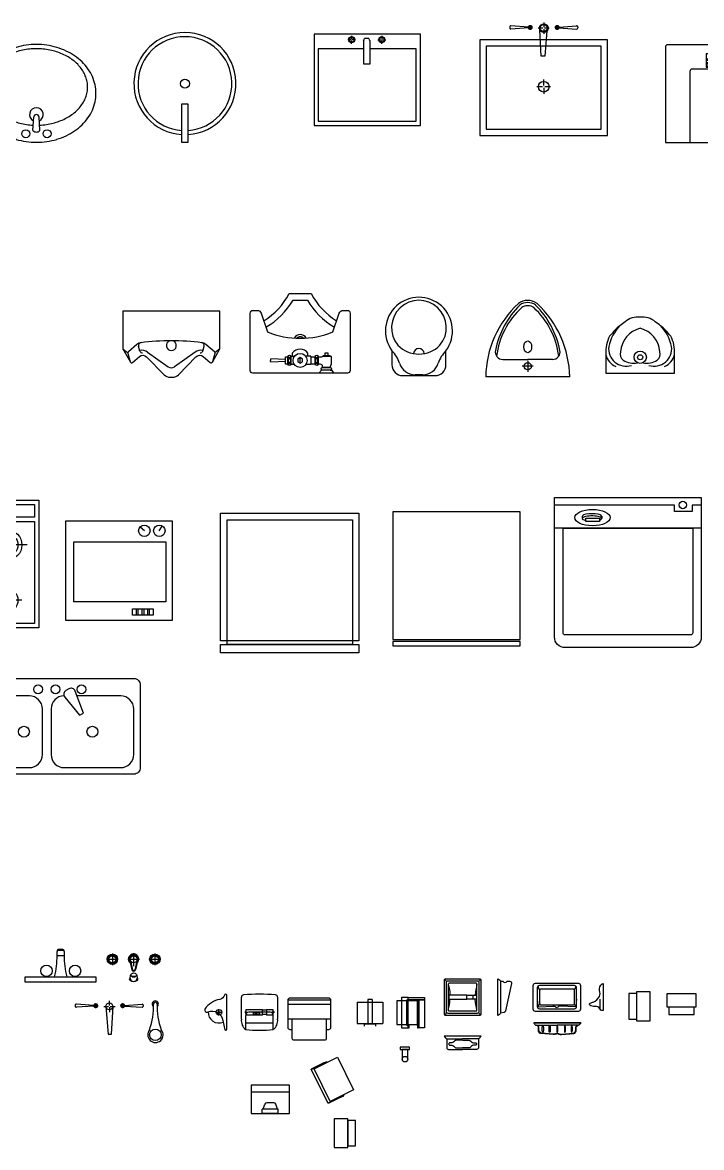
# Model space of a CAD drawing. Header units: millimetres. Extents: x 14385 to 129787, y 107826 to 186798.
# Drawn here: x 49735 to 52928, y 140278 to 145570 of the extents above; entities that cross this region are included whole.
import ezdxf

# ---------------------------------------------------------------- set-up
doc = ezdxf.new("R2010")
doc.units = ezdxf.units.MM
doc.header["$LTSCALE"] = 1000
doc.linetypes.add('HIDDEN', pattern=[1.875, 1.25, -0.625])
doc.linetypes.add('HIDDENX2', pattern=[0.75, 0.5, -0.25])
doc.layers.add('FF-FIXT', color=31, linetype='Continuous')

# ---------------------------------------------------------------- blocks, each defined once
blk = doc.blocks.new('A$C13CC2258')
at = {"color": 0, "linetype": 'Continuous'}
blk.add_lwpolyline([(322, 0), (322, 0), (322, 91, 0.144198), (305, 174, -0.036835), (280, 203, 0.061142), (232, 241, 0.219994), (161, 263, 0.219994), (90, 241, 0.061142), (42, 203, -0.036835), (17, 174, 0.144198), (0, 91), (0, 0), (322, 0), (322, 0)], format="xyb", close=True, dxfattribs=at)
at = {"color": 39}
for radius in [29, 11.9]:
    blk.add_circle((161, 75), radius, dxfattribs=at)
for centre, radius, start, end in [((212.2, 82.6), 203.7, 135.9577, 167.9975), ((109.8, 82.6), 203.7, 12.0025, 44.0423), ((192, 90.5), 124.5, 104.431, 175.143), ((130, 90.5), 124.5, 4.857, 75.569), ((95.2, 115.6), 82.8, 173.4638, 287.0882), ((226.8, 115.6), 82.8, 252.9118, 6.5362), ((72.8, 101.5), 74.4, 192.0563, 248.8988), ((108.4, 92), 41.4, 167.4379, 228.5704), ((128.7, 136.6), 89.4, 237.7833, 282.2463), ((193.3, 136.6), 89.4, 257.7537, 302.2167), ((213.6, 92), 41.4, 311.4296, 12.5621), ((249.2, 101.5), 74.4, 291.1012, 347.9437)]:
    blk.add_arc(centre, radius, start, end, dxfattribs=at)
blk = doc.blocks.new('A$C3413695D')
at = {"color": 0, "linetype": 'Continuous'}
for p, q in [((-10.7, 159.6), (-15.6, 159.6)), ((-14.7, 72.1), (-20.6, 154.4)), ((-11.7, 72.1), (-5.7, 154.4)), ((-16.6, 16), (-147.7, 4.6)), ((-147.7, 4.6), (-147.7, -11.4)), ((-16.6, 24.6), (-16.6, 2.8)), ((-147.7, -11.4), (-16.6, -18.3)), ((-20.6, -1.2), (-43.6, -1.2)), ((-16.6, -5.3), (-16.6, -27.4)), ((-12.6, -1.2), (10.4, -1.2)), ((-14.7, -72.6), (-20.6, -154.9)), ((-11.7, -72.6), (-5.7, -154.9)), ((-10.7, -160.1), (-15.6, -160.1)), ((-13.1, -225.5), (-11.6, -224.9))]:
    blk.add_line(p, q, dxfattribs=at)
at = {"color": 0, "linetype": 'Continuous', "const_width": 12}
for points in [[(-7.2, 63.1, -1), (-19.2, 63.1, -1)], [(-7.2, -63.6, 1), (-19.2, -63.6, 1)]]:
    blk.add_lwpolyline(points, format="xyb", close=True, dxfattribs=at)
at = {"color": 0, "linetype": 'Continuous', "ltscale": 1000, "const_width": 0.448}
blk.add_lwpolyline([(-16.4, -1.2, 1), (-16.8, -1.2, 1)], format="xyb", close=True, dxfattribs=at)
at = {"color": 0, "linetype": 'Continuous'}
for centre, radius in [((-16.4, -1), 16.3), ((-150.1, -217.4), 27.1)]:
    blk.add_circle(centre, radius, dxfattribs=at)
for centre, radius, start, end in [((-15.6, 154.6), 5, 90, 181.7111), ((-10.7, 154.6), 5, 358.2889, 90), ((-15.6, -155.1), 5, 178.2889, 270), ((-10.7, -155.1), 5, 270, 1.7111), ((-150.1, -217.4), 36.3, 49.0848, 310.3771), ((-14.6, 128.8), 337.7, 250.6761, 271.5128), ((-5.7, -216.8), 14.8, 213.8223, 147.7621), ((-5.1, -216.9), 8.07, 266.551, 94.1936), ((-12, -561.1), 336.2, 88.803, 109.9184)]:
    blk.add_arc(centre, radius, start, end, dxfattribs=at)
blk = doc.blocks.new('A$C17825FF6')
at = {"color": 0, "linetype": 'Continuous'}
for p, q in [((80, 82.4), (197.5, 82.4)), ((315, 82.4), (197.5, 82.4)), ((395, 0), (0, 0))]:
    blk.add_line(p, q, dxfattribs=at)
at = {"color": 39}
for p, q in [((197.5, 75.5), (197.5, 24.5)), ((223, 50), (172, 50))]:
    blk.add_line(p, q, dxfattribs=at)
blk.add_circle((197.5, 50), 17, dxfattribs=at)
at = {"color": 0, "linetype": 'Continuous'}
for centre, radius, start, end in [((479, -6.2), 479, 132.7837, 179.262), ((461.3, 38.9), 424.4, 135.1639, 168.3672), ((194.4, 294), 65.6, 87.3143, 128.4639), ((194.4, 294), 55.6, 87.3143, 128.4639), ((200.6, 294), 65.6, 51.5361, 92.6857), ((200.6, 294), 55.6, 51.5361, 92.6857), ((-66.3, 38.9), 424.4, 11.6328, 44.8361), ((-84, -6.2), 479, 0.738, 47.2163), ((80, 117.4), 35, 168.3672, 270), ((315, 117.4), 35, 270, 11.6328)]:
    blk.add_arc(centre, radius, start, end, dxfattribs=at)
at = {"color": 39}
for centre, radius, start, end in [((418.9, 52.1), 370.5, 132.3707, 172.9587), ((194.4, 294), 40.6, 87.3143, 128.4639), ((200.6, 294), 40.6, 51.5361, 92.6857), ((-23.9, 52.1), 370.5, 7.0413, 47.6293)]:
    blk.add_arc(centre, radius, start, end, dxfattribs=at)
blk.add_ellipse((197.5, 141.5), major_axis=(0, -28), ratio=0.66455, dxfattribs=at)
blk = doc.blocks.new('A$C445765A8')
at = {"color": 0, "linetype": 'Continuous'}
blk.add_line((175.7, 4.1), (139.4, 4.1), dxfattribs=at)
blk.add_lwpolyline([(233.7, 0, 0.414214), (284.5, 50.8), (284.5, 117.3, 1.976472), (30.5, 117.3), (30.5, 50.8, 0.414213), (81.3, 0), (233.7, 0)], format="xyb", dxfattribs=at)
for centre, radius, start, end in [((157.5, 225.4), 128.9, 320.0084, 219.9916), ((-67, 16.8), 139.7, 17.1046, 45.7356), ((157.5, 241.3), 139.7, 225, 315), ((157.5, 101.6), 25.4, 5.2159, 174.7841), ((382, 16.8), 139.7, 134.2644, 162.8954), ((139.4, 80.3), 76.2, 197.1046, 270), ((175.7, 80.3), 76.2, 270, 342.8954)]:
    blk.add_arc(centre, radius, start, end, dxfattribs=at)
blk = doc.blocks.new('A$C1BB74E00')
at = {"color": 0, "linetype": 'Continuous'}
for p, q in [((0, 448.5), (0, 0)), ((678.5, 460), (11.5, 460)), ((690, 0), (690, 448.5)), ((253.5, 416.6), (191.4, 416.6)), ((191.4, 416.6), (191.4, 353.8)), ((253.5, 353.8), (253.5, 416.6)), ((376, 416.6), (314, 416.6)), ((314, 416.6), (314, 322.3)), ((320.4, 374.6), (320.4, 332.2)), ((325, 379.2), (365, 379.2)), ((369.6, 374.6), (369.6, 331.4)), ((376, 322.3), (376, 416.6)), ((436.5, 416.6), (498.6, 416.6)), ((436.5, 353.8), (436.5, 416.6)), ((498.6, 416.6), (498.6, 353.8)), ((115, 333.5), (115, 0)), ((314, 345), (126.5, 345)), ((191.4, 353.8), (253.5, 353.8)), ((314, 322.3), (376, 322.3)), ((563.5, 345), (376, 345)), ((498.6, 353.8), (436.5, 353.8)), ((575, 0), (575, 333.5)), ((0, 0), (690, 0))]:
    blk.add_line(p, q, dxfattribs=at)
at = {"color": 8}
for p, q in [((191.4, 393.5), (253.5, 393.5)), ((191.4, 389.9), (253.5, 389.9)), ((191.4, 387.3), (253.5, 387.3)), ((191.4, 376.8), (253.5, 376.8)), ((191.4, 373.2), (253.5, 373.2)), ((191.4, 371.4), (253.5, 371.4)), ((191.4, 370.6), (253.5, 370.6)), ((314, 393.5), (376, 393.5)), ((314, 389.9), (376, 389.9)), ((314, 387.3), (376, 387.3)), ((498.6, 393.5), (436.5, 393.5)), ((498.6, 389.9), (436.5, 389.9)), ((498.6, 387.3), (436.5, 387.3)), ((498.6, 376.8), (436.5, 376.8)), ((498.6, 373.2), (436.5, 373.2)), ((498.6, 371.4), (436.5, 371.4)), ((498.6, 370.6), (436.5, 370.6)), ((191.4, 360), (253.5, 360)), ((191.4, 356.4), (253.5, 356.4)), ((498.6, 360), (436.5, 360)), ((498.6, 356.4), (436.5, 356.4))]:
    blk.add_line(p, q, dxfattribs=at)
at = {"color": 0, "linetype": 'Continuous'}
for points in [[(320.4, 332.2, -0.334248), (317.7, 327.8), (317.7, 322.3)], [(369.6, 332.2, 0.334248), (372.3, 327.8), (372.3, 322.3)]]:
    blk.add_lwpolyline(points, format="xyb", dxfattribs=at)
blk.add_circle((345, 292.5), 16.9, dxfattribs=at)
at = {"color": 8}
blk.add_circle((345, 292.5), 13.9, dxfattribs=at)
at = {"color": 0, "linetype": 'Continuous'}
for centre, radius, start, end in [((11.5, 448.5), 11.5, 90, 180), ((678.5, 448.5), 11.5, 0, 90), ((325, 374.6), 4.6, 90, 180), ((365, 374.6), 4.6, 0, 90), ((126.5, 333.5), 11.5, 90, 180), ((563.5, 333.5), 11.5, 0, 90)]:
    blk.add_arc(centre, radius, start, end, dxfattribs=at)
blk = doc.blocks.new('A$C2F164602')
at = {"color": 8}
for p, q in [((-76.1, 403.2), (-91.7, 403.2)), ((-73.3, 421.8), (-73.3, 406)), ((-73.3, 384.6), (-73.3, 400.4)), ((-55.3, 403.2), (-70.5, 403.2)), ((50.7, 403.2), (66, 403.2)), ((68.8, 421.8), (68.8, 406)), ((68.8, 384.6), (68.8, 400.4)), ((71.6, 403.2), (87.1, 403.2))]:
    blk.add_line(p, q, dxfattribs=at)
at = {"color": 0, "linetype": 'Continuous'}
blk.add_lwpolyline([(-250, 430), (-250, 0), (250, 0), (250, 430)], close=True, dxfattribs=at)
at = {"color": 8, "ltscale": 1000, "const_width": 0.314}
blk.add_lwpolyline([(-73.3, 403.3, -1), (-73.3, 403, -1)], format="xyb", close=True, dxfattribs=at)
at = {"color": 0, "linetype": 'Continuous'}
for points in [[(-17.8, 397.6), (-17.8, 289.3), (13.3, 289.3), (13.3, 397.6)], [(8.3, 409.3), (-12.8, 409.3)], [(-17.8, 360), (-230, 360), (-230, 20), (230, 20), (230, 360), (13.3, 360)]]:
    blk.add_lwpolyline(points, dxfattribs=at)
at = {"color": 8, "const_width": 0.314}
blk.add_lwpolyline([(68.8, 403.3, 1), (68.8, 403, 1)], format="xyb", close=True, dxfattribs=at)
at = {"color": 0, "linetype": 'Continuous'}
for centre in [(-73.3, 403.2), (68.8, 403.2)]:
    blk.add_circle(centre, 14.1, dxfattribs=at)
at = {"color": 8}
for centre in [(-73.1, 403.3), (68.6, 403.3)]:
    blk.add_circle(centre, 11.4, dxfattribs=at)
at = {"color": 0, "linetype": 'Continuous'}
for centre, start, end in [((-33.8, 411.4), 319.218, 354.3271), ((29.3, 411.4), 185.6729, 220.782)]:
    blk.add_arc(centre, 21.1, start, end, dxfattribs=at)
blk = doc.blocks.new('A$C5D954283')
at = {"color": 8}
for p, q in [((0, 532.1), (0, 509.5)), ((-4, 505.5), (-26.2, 505.5)), ((0, 501.5), (0, 478.5)), ((25.8, 505.5), (4, 505.5)), ((-5, 230), (-32.8, 230)), ((0, 235.1), (0, 263.8)), ((0, 225), (0, 196.3)), ((32.3, 230), (5, 230))]:
    blk.add_line(p, q, dxfattribs=at)
at = {"color": 0, "linetype": 'Continuous'}
for p, q in [((-159.8, 511.3), (-159.8, 506.3)), ((-72.3, 510.3), (-154.7, 516.3)), ((-72.3, 507.3), (-154.7, 501.3)), ((-11.2, 374.3), (-17.5, 495.5)), ((15.1, 492.2), (4.8, 374.3)), ((72.3, 510.3), (154.7, 516.3)), ((72.3, 507.3), (154.7, 501.3)), ((159.8, 511.3), (159.8, 506.3)), ((4.8, 374.3), (-11.2, 374.3))]:
    blk.add_line(p, q, dxfattribs=at)
at = {"color": 0, "linetype": 'Continuous', "const_width": 12}
for points in [[(-63.3, 514.8, -1), (-63.3, 502.8, -1)], [(63.3, 514.8, 1), (63.3, 502.8, 1)]]:
    blk.add_lwpolyline(points, format="xyb", close=True, dxfattribs=at)
at = {"color": 8, "ltscale": 1000, "const_width": 0.448}
blk.add_lwpolyline([(0, 505.7, -1), (0, 505.3, -1)], format="xyb", close=True, dxfattribs=at)
at = {"color": 0, "linetype": 'Continuous'}
blk.add_lwpolyline([(300, 0), (300, 450), (-300, 450), (-300, 0)], close=True, dxfattribs=at)
at = {"color": 8}
blk.add_lwpolyline([(270, 30), (270, 420), (-270, 420), (-270, 30)], close=True, dxfattribs=at)
at = {"color": 8, "const_width": 0.84}
blk.add_lwpolyline([(0.1, 230.5, -1), (0.1, 229.6, -1)], format="xyb", close=True, dxfattribs=at)
at = {"color": 0, "linetype": 'Continuous'}
blk.add_circle((0, 505.5), 20.2, dxfattribs=at)
at = {"color": 8}
for centre, radius in [((0.3, 505.7), 16.3), ((0, 230), 25.2)]:
    blk.add_circle(centre, radius, dxfattribs=at)
at = {"color": 0, "linetype": 'Continuous'}
for centre, start, end in [((-154.8, 511.3), 88.2889, 180), ((-154.8, 506.3), 180, 271.7111), ((154.8, 511.3), 0, 91.7111), ((154.8, 506.3), 268.2889, 0)]:
    blk.add_arc(centre, 5, start, end, dxfattribs=at)
blk = doc.blocks.new('XP-4')
at = {"color": 0, "linetype": 'Continuous'}
blk.add_lwpolyline([(0, -15.6), (0, 15.6), (-178.9, 15.6), (-178.9, -15.6)], close=True, dxfattribs=at)
blk.add_circle((-276, 0), 20.9, dxfattribs=at)
blk.add_arc((-276, 0), 240, 3.7177, 356.2823, dxfattribs=at)
at = {"color": 8}
blk.add_arc((-276, 0), 220.8, 3.8796, 356.1204, dxfattribs=at)
blk = doc.blocks.new('XP-1')
at = {"color": 0, "linetype": 'Continuous'}
for p, q in [((-49.8, 139.4), (-45.8, 75.3)), ((-16.8, 139.4), (-20.8, 75.3)), ((-313.3, -35.8), (-313.3, -35.8))]:
    blk.add_line(p, q, dxfattribs=at)
for centre in [(-83.3, 154.2), (16.7, 154.2)]:
    blk.add_circle(centre, 18.8, dxfattribs=at)
for centre, radius, start, end in [((-50, -97), 288.2, 115.3384, 124.376), ((-40.1, -118.4), 311.7, 106.5075, 115.3031), ((-34.7, -135.8), 330, 98.2312, 106.5433), ((-33.4, -145.4), 339.6, 89.9841, 98.2149), ((-33.2, -145.4), 339.6, 81.7851, 90.0159), ((-31.9, -135.8), 330, 73.4567, 81.7688), ((-26.5, -118.4), 311.7, 64.6969, 73.4925), ((-16.6, -97), 288.2, 55.624, 64.6616), ((-82.5, -56.9), 236.4, 134.3654, 144.6778), ((-65.1, -75.3), 261.7, 124.327, 134.2747), ((-35.1, -193.4), 307.5, 98.3853, 104.3324), ((-33.5, -204), 318.2, 92.6501, 98.3966), ((-33.3, 123.3), 23.1, 90, 135.703), ((-33.3, 123.3), 23.1, 44.297, 90), ((-33.1, -204), 318.2, 81.6034, 87.3499), ((-31.5, -193.4), 307.5, 75.6676, 81.6147), ((-1.5, -75.3), 261.7, 45.7253, 55.673), ((15.9, -56.9), 236.4, 35.3222, 45.6346), ((-100.5, -44.5), 214.6, 144.6051, 155.9564), ((-72, -114.1), 219.4, 123.6686, 131.2078), ((-57.9, -135.2), 244.7, 116.9288, 123.6895), ((-46.9, -156.8), 269, 110.3755, 116.9236), ((-39.3, -177.1), 290.7, 104.3299, 110.3899), ((-33.3, 64.2), 32.3, 114.9591, 65.0409), ((-33.4, 76.7), 12.5, 186.492, 270.2878), ((-33.2, 76.7), 12.5, 269.7122, 353.508), ((-27.3, -177.1), 290.7, 69.6101, 75.6702), ((-19.7, -156.8), 269, 63.0764, 69.6245), ((-8.7, -135.2), 244.7, 56.3105, 63.0712), ((5.4, -114.1), 219.4, 48.7922, 56.3314), ((33.9, -44.5), 214.6, 24.0436, 35.3949), ((-122.5, -36.2), 190.8, 167.7145, 179.8791), ((-114.4, -37.6), 199, 156.142, 167.8108), ((-118.6, -72.6), 156.5, 147.9445, 157.0893), ((-104, -82), 173.9, 139.0506, 147.8616), ((-87.7, -96), 195.4, 131.2374, 139.0836), ((21.1, -96), 195.4, 40.9164, 48.7626), ((37.4, -82), 173.9, 32.1384, 40.9494), ((52, -72.6), 156.5, 22.9107, 32.0555), ((47.8, -37.6), 199, 12.1892, 23.858), ((55.9, -36.2), 190.8, 0.1209, 12.2855), ((-122.5, -35.4), 190.8, 180.1209, 192.2855), ((-137.2, -65.8), 136.8, 167.1249, 177.2477), ((-130.3, -67.8), 144, 157.0399, 166.9777), ((63.7, -67.8), 144, 13.0223, 22.9601), ((70.6, -65.8), 136.8, 2.7523, 12.8752), ((55.9, -35.4), 190.8, 347.7145, 359.8791), ((-114.4, -33.9), 199, 192.1892, 203.858), ((-138.7, -65.9), 135.3, 177.188, 187.4246), ((-134.6, -65), 139.4, 187.5826, 197.7073), ((68, -65), 139.4, 342.2928, 352.4174), ((72.1, -65.9), 135.3, 352.5754, 2.812), ((47.8, -33.9), 199, 336.142, 347.8108), ((-100.5, -27), 214.6, 204.0436, 215.3949), ((-82.5, -14.6), 236.4, 215.3222, 225.6346), ((-125.3, -62.1), 149.1, 197.6536, 207.1233), ((-112.2, -55.1), 164, 207.225, 216.3801), ((-96.5, -43.7), 183.4, 216.3425, 224.5314), ((29.9, -43.7), 183.4, 315.4686, 323.6575), ((45.6, -55.1), 164, 323.6197, 332.7749), ((15.9, -14.6), 236.4, 314.3654, 324.6778), ((58.7, -62.1), 149.1, 332.8768, 342.3467), ((33.9, -27), 214.6, 324.6051, 335.9564), ((-65.1, 3.7), 261.7, 225.7253, 235.673), ((-80.4, -27.6), 206.2, 224.5723, 232.4359), ((-65.1, -7.9), 231.2, 232.4124, 239.4291), ((-52.4, 13.6), 256.1, 239.4387, 246.2155), ((-14.2, 13.6), 256.1, 293.7845, 300.5613), ((-1.5, -7.9), 231.2, 300.5709, 307.5876), ((13.8, -27.6), 206.2, 307.5641, 315.4277), ((-1.5, 3.7), 261.7, 304.327, 314.2747), ((-50, 25.5), 288.2, 235.624, 244.6616), ((-40.1, 46.9), 311.7, 244.6969, 253.4925), ((-42.9, 35.1), 279.6, 246.1999, 252.409), ((-34.7, 64.3), 330, 253.4567, 261.7688), ((-37, 53.6), 299.1, 252.4077, 258.4778), ((-34.1, 67.6), 313.3, 258.466, 264.2601), ((-33.4, 73.9), 339.6, 261.7851, 270.0159), ((-33.3, 75), 320.7, 264.2561, 270.0053), ((-33.3, 75), 320.7, 269.9947, 275.7439), ((-33.2, 73.9), 339.6, 269.9841, 278.2149), ((-32.5, 67.6), 313.3, 275.7399, 281.534), ((-31.9, 64.3), 330, 278.2312, 286.5433), ((-29.6, 53.6), 299.1, 281.5222, 287.5923), ((-23.7, 35.1), 279.6, 287.5911, 293.8002), ((-26.5, 46.9), 311.7, 286.5075, 295.3031), ((-16.6, 25.5), 288.2, 295.3384, 304.376)]:
    blk.add_arc(centre, radius, start, end, dxfattribs=at)
blk = doc.blocks.new('URN--02')
at = {"color": 0, "linetype": 'Continuous'}
blk.add_lwpolyline([(-222.2, -311.2, 0.202919), (-194.9, -299.6), (-113.5, -215.6, -0.389432), (-79.2, -213.7), (-45.3, -241.4, 0.462615), (-35.8, -239.7), (0, -177.8), (0, 0), (-457.2, 0), (-457.2, -177.8), (-421.4, -239.7, 0.462594), (-411.9, -241.4), (-378, -213.7, -0.372868), (-344.8, -214.6), (-262.3, -299.6, 0.202811), (-235, -311.1)], format="xyb", close=True, dxfattribs=at)
at = {"color": 35}
blk.add_lwpolyline([(-390.3, -157.4), (-430.8, -192.1)], dxfattribs=at)
at = {"color": 39}
for points in [[(-370.2, -148.5, 0.147155), (-390.3, -157.4)], [(-372.2, -148.8, 0.460813), (-382.8, -164.9)], [(-74.4, -164.9, 0.460816), (-85, -148.8)], [(-340.7, -192.7, 0.216515), (-376.8, -185.6)], [(-376.1, -188, 0.333711), (-363.9, -197.1)], [(-80.4, -185.6, 0.216515), (-116.5, -192.7)], [(-93.3, -197.1, 0.33371), (-81.1, -188)], [(-243.3, -262, 0.319648), (-213.9, -262)]]:
    blk.add_lwpolyline(points, format="xyb", dxfattribs=at)
at = {"color": 35}
for points in [[(-85, -148.8, 0.063072), (-372.2, -148.8)], [(-237.2, -139.7, 5.328794), (-220, -139.7)], [(-66.9, -157.4, 0.147155), (-87, -148.5)], [(0, -177.8), (-18.3, -192.3, -0.359152), (-26.4, -192.1), (-66.9, -157.4)], [(-457.2, -177.8), (-438.9, -192.3, 0.359145), (-430.8, -192.1)]]:
    blk.add_lwpolyline(points, format="xyb", dxfattribs=at)
at = {"color": 39}
for points in [[(-435, -193.7), (-422, -238.3)], [(-376.1, -188), (-382.8, -164.9)], [(-340.7, -192.7), (-243.3, -262)], [(-116.5, -192.7), (-213.9, -262)], [(-81.1, -188), (-74.4, -164.9)], [(-22.2, -193.7), (-35.2, -238.3)]]:
    blk.add_lwpolyline(points, dxfattribs=at)
blk = doc.blocks.new('做成ACAD TuKuai0349')
at = {"linetype": 'Continuous'}
for points in [[(-306.8, 450), (306.8, 450, -0.414214), (337.5, 419.3), (337.5, 30.7, -0.414214), (306.8, 0), (-306.8, 0, -0.414214), (-337.5, 30.7), (-337.5, 419.3, -0.414214), (-306.8, 450, -1)], [(-17.8, 362.7), (52.5, 277.2), (70.2, 287.5), (31.4, 391.1, 0.463455), (2, 401.6), (-12.3, 393.4, 0.463454), (-17.8, 362.7, 0.472033)], [(-306.8, 306.8), (-306.8, 92, 0.414214), (-245.5, 30.7), (-184.1, 30.7, 0.414214), (-122.7, 92), (-122.7, 306.8, 0.414214), (-184.1, 368.2), (-245.5, 368.2, 0.414214), (-306.8, 306.8, 1)], [(-21.1, 368.2, 0.411323), (-81.8, 306.8), (-81.8, 92, 0.414214), (-20.5, 30.7), (245.5, 30.7, 0.414214), (306.8, 92), (306.8, 306.8, 0.414214), (245.5, 368.2), (40, 368.2)]]:
    blk.add_lwpolyline(points, format="xyb", dxfattribs=at)
for centre in [(-143.2, 398.9), (-61.4, 398.9), (61.4, 398.9)]:
    blk.add_circle(centre, 20.5, dxfattribs=at)
at = {"color": 39}
for centre in [(-209.7, 199.4), (112.5, 199.4)]:
    blk.add_circle(centre, 25.6, dxfattribs=at)
blk = doc.blocks.new('做成ACAD TuKuai0214')
at = {"color": 9, "linetype": 'Continuous'}
for p, q in [((-127.7, 106), (-72.3, 106)), ((-100, 133.8), (-100, 78.3)), ((-27.7, 106), (27.7, 106)), ((0, 134.9), (0, 73.3)), ((72.3, 106), (127.7, 106)), ((100, 133.8), (100, 78.3)), ((-14.6, 99.1), (-5.1, 56.7)), ((14.6, 99.1), (5.1, 56.7))]:
    blk.add_line(p, q, dxfattribs=at)
at = {"linetype": 'Continuous'}
for p, q in [((-16.3, 106.7), (-16.1, 106)), ((16.3, 106.7), (16.1, 106)), ((-17.4, 97.8), (-8, 56)), ((17.4, 97.8), (8, 56))]:
    blk.add_line(p, q, dxfattribs=at)
for points in [[(-15.9, 17.8), (-14.9, 30, -0.750764), (14.9, 30.5), (15.9, 17.8, -0.480115), (15.1, 4.9, -0.328248), (-15.9, 5.7, -0.48714), (-15.9, 17.8, -12.45802)], [(-15.9, 17.8), (-16.6, 11.8, 0.587863), (16.6, 11.8), (15.9, 17.8)], [(-14.9, 30, 0.267193), (-11.6, 27.6, -0.015346), (-8.1, 27.1), (8.1, 27.1, 0.316985), (14.9, 30.5, -133.708915)]]:
    blk.add_lwpolyline(points, format="xyb", dxfattribs=at)
at = {"color": 9, "linetype": 'Continuous'}
blk.add_lwpolyline([(-8.2, 27.1), (-8.2, 24.6), (-6.7, 23.1), (6.7, 23.1), (8.2, 24.6), (8.2, 27.1)], dxfattribs=at)
at = {"linetype": 'Continuous'}
for centre, radius in [((-100, 106), 24.7), ((-100, 106), 19.2), ((100, 106), 24.7), ((100, 106), 19.2)]:
    blk.add_circle(centre, radius, dxfattribs=at)
at = {"color": 9, "linetype": 'Continuous'}
for centre in [(-100, 106), (0, 106), (100, 106)]:
    blk.add_circle(centre, 16.1, dxfattribs=at)
at = {"linetype": 'Continuous'}
for centre, radius, start, end in [((0, 106), 24.7, 306.6192, 233.3808), ((0, 106), 19.2, 334.7578, 205.2422), ((0, 58.6), 8.4, 197.757, 342.243)]:
    blk.add_arc(centre, radius, start, end, dxfattribs=at)
at = {"color": 9, "linetype": 'Continuous'}
blk.add_arc((0, 57.5), 5.13, 188.9147, 351.0853, dxfattribs=at)
blk = doc.blocks.new('做成ACAD TuKuai0213')
at = {"linetype": 'Continuous'}
for p, q in [((-17, 126.1), (-17, 145.3)), ((-17, 126.1), (17, 126.1)), ((-15.5, 150.6), (15.5, 150.6)), ((-7, 155.3), (7, 155.3)), ((17, 145.3), (17, 126.1))]:
    blk.add_line(p, q, dxfattribs=at)
blk.add_lwpolyline([(-166.2, 26.5), (166.2, 26.5), (166.2, 0), (-166.2, 0)], close=True, dxfattribs=at)
for centre in [(-66.5, 54), (67.7, 54)]:
    blk.add_circle(centre, 26.6, dxfattribs=at)
for centre, radius, start, end in [((-341.9, 115.9), 325.1, 344.029, 1.7896), ((-7, 145.3), 10, 90, 180), ((7, 145.3), 10, 0, 90), ((341.9, 115.9), 325.1, 178.2104, 195.971)]:
    blk.add_arc(centre, radius, start, end, dxfattribs=at)
blk = doc.blocks.new('做成ACAD TuKuai0078')
at = {"linetype": 'Continuous'}
blk.add_lwpolyline([(-345, 705.8), (345, 705.8), (345, 50, -0.414214), (295, 0), (-295, 0, -0.414214), (-345, 50), (-345, 705.8)], format="xyb", dxfattribs=at)
for points in [[(345, 670), (302.4, 670), (302.4, 640.2), (219.3, 640.2), (219.3, 670), (-345, 670)], [(345, 561.2), (-345, 561.2)]]:
    blk.add_lwpolyline(points, dxfattribs=at)
at = {"color": 8, "linetype": 'Continuous'}
for points in [[(-214.8, 617.8), (-214.8, 607.3)], [(-123.1, 617.8), (-123.1, 607.3)]]:
    blk.add_lwpolyline(points, dxfattribs=at)
blk.add_lwpolyline([(-198.1, 609.5), (-133.5, 609.5), (-133.5, 592.9), (-198.1, 592.9)], close=True, dxfattribs=at)
at = {"linetype": 'Continuous'}
blk.add_lwpolyline([(-305, 561.2), (305, 561.2), (305, 70, -0.414214), (295, 60), (-295, 60, -0.414214), (-305, 70)], format="xyb", close=True, dxfattribs=at)
at = {"color": 8, "linetype": 'Continuous'}
blk.add_circle((258.7, 670.8), 17.5, dxfattribs=at)
at = {"linetype": 'Continuous'}
blk.add_ellipse((-166.5, 611.4), major_axis=(-83.2, 0), ratio=0.460679, dxfattribs=at)
at = {"color": 8, "linetype": 'Continuous'}
for centre, start_param, end_param in [((-169, 607.3), 2.456252, 7.163249), ((-169, 617.8), 2.680557, 6.744221)]:
    blk.add_ellipse(centre, major_axis=(-45.8, 0), ratio=0.257931, start_param=start_param, end_param=end_param, dxfattribs=at)
blk = doc.blocks.new('做成ACAD TuKuai0241')
at = {"color": 39}
for p, q in [((-187.4, 440), (-209.2, 452.9)), ((-187.4, 369.7), (-203.6, 349.6))]:
    blk.add_line(p, q, dxfattribs=at)
at = {"linetype": 'Continuous'}
for points in [[(-234.7, 500), (234.7, 500), (234.7, 0), (-234.7, 0)], [(-135.9, 470.9), (147.6, 470.9), (147.6, 37.8), (-135.9, 37.8)]]:
    blk.add_lwpolyline(points, close=True, dxfattribs=at)
at = {"color": 39}
for points in [[(180.6, 410.6), (210.3, 410.6), (210.3, 314.3), (180.6, 314.3)], [(180.6, 410.6), (210.3, 410.6), (210.3, 393.7), (180.6, 393.7)], [(180.6, 385.2), (210.3, 385.2), (210.3, 368.2), (180.6, 368.2)], [(180.6, 358.2), (210.3, 358.2), (210.3, 341.3), (180.6, 341.3)], [(180.6, 331.3), (210.3, 331.3), (210.3, 314.3), (180.6, 314.3)]]:
    blk.add_lwpolyline(points, close=True, dxfattribs=at)
for centre in [(-187.4, 440), (-187.4, 369.7)]:
    blk.add_circle(centre, 27, dxfattribs=at)
blk = doc.blocks.new('做成ACAD TuKuai0242')
at = {"linetype": 'Continuous'}
for points in [[(300, 0), (-300, 0), (-300, 650), (300, 650)], [(317, 650), (357, 650), (357, 0), (317, 0)]]:
    blk.add_lwpolyline(points, close=True, dxfattribs=at)
at = {"color": 39}
blk.add_lwpolyline([(317, 30), (-270, 30), (-270, 620), (317, 620)], close=True, dxfattribs=at)
blk = doc.blocks.new('做成ACAD TuKuai0363')
at = {"color": 39}
for p, q in [((150, 170), (150, 10)), ((400, 185), (400, -5)), ((230, 90), (70, 90)), ((495, 90), (305, 90)), ((150, -60), (150, -280)), ((400, -100), (400, -240)), ((260, -170), (40, -170)), ((470, -170), (330, -170))]:
    blk.add_line(p, q, dxfattribs=at)
at = {"linetype": 'Continuous', "ltscale": 0.05}
for points in [[(550, 300), (550, -300), (0, -300), (0, 300), (550, 300)], [(20, 220), (20, 280), (530, 280), (530, 220), (20, 220)]]:
    blk.add_lwpolyline(points, dxfattribs=at)
blk.add_lwpolyline([(530, 200), (530, -280), (20, -280), (20, 200)], close=True, dxfattribs=at)
at = {"color": 39}
for centre, radius in [((400, 90), 71.2), ((150, 90), 60), ((150, 90), 44), ((400, 90), 52.2), ((150, -170), 82.5), ((150, -170), 60.5), ((400, -170), 52.5), ((400, -170), 38.5)]:
    blk.add_circle(centre, radius, dxfattribs=at)
blk = doc.blocks.new('做成ACAD TuKuai0354')
at = {"color": 39}
for p, q in [((382, 107.8), (381.7, 133)), ((431.7, 137.4), (431.7, 102.4))]:
    blk.add_line(p, q, dxfattribs=at)
at = {"linetype": 'Continuous'}
for points in [[(210.8, 306.9, 0.140087), (330.2, 434.4), (434, 434.4, 0.140098), (553.4, 306.9)], [(382.1, 224.9, 0.11165), (535.2, 254.2), (565.7, 342.4, -0.315822), (583.7, 355.4), (603.7, 355.4, -0.43607), (616.7, 341.4), (616.7, 72.4, -0.414214), (604.7, 60.4), (159.5, 60.4, -0.414214), (147.5, 72.4), (147.5, 341.4, -0.43607), (160.5, 355.4), (180.5, 355.4, -0.315822), (198.5, 342.4), (229, 254.2, 0.11165), (382.1, 224.9, -0.11165)]]:
    blk.add_lwpolyline(points, format="xyb", dxfattribs=at)
at = {"color": 35, "linetype": 'ByBlock'}
blk.add_lwpolyline([(221.1, 277, 0.130791), (348.5, 403.4), (415.7, 403.4, 0.1308), (543, 277, -0.1308)], format="xyb", dxfattribs=at)
at = {"color": 39}
for points in [[(418.7, 139.4), (418.7, 154.4, 0.486774), (344.7, 154.4), (344.7, 139.4)], [(312.7, 124.4), (244.7, 127.4, 0.109772), (241.7, 119.4, -14.251984)], [(312.7, 114.4), (244.7, 111.4, -0.109772), (241.7, 119.4, 14.251984)], [(337.6, 141, -0.041188), (337.2, 138.3, -0.074343), (335.9, 135.3, -0.106943), (333.8, 133, -0.152216), (331.7, 132.4, -0.152216), (329.6, 133, -0.106943), (327.4, 135.3, -0.074343), (326.2, 138.3, -0.041188), (325.7, 141, -0.060974)], [(337.5, 98.5, 0.028184), (337.2, 100.4, 0.074343), (335.9, 103.4, 0.106943), (333.8, 105.7, 0.152216), (331.7, 106.4, 0.152216), (329.6, 105.7, 0.106943), (327.4, 103.4, 0.074343), (326.2, 100.4, 0.028184), (325.8, 98.5, 0.060974)], [(465.6, 141, -0.041188), (465.2, 138.3, -0.074343), (463.9, 135.3, -0.106943), (461.8, 133, -0.152216), (459.7, 132.4, -0.152216), (457.6, 133, -0.106943), (455.4, 135.3, -0.074343), (454.2, 138.3, -0.041188), (453.7, 141, -0.060974)], [(465.5, 98.5, 0.028184), (465.2, 100.4, 0.074343), (463.9, 103.4, 0.106943), (461.8, 105.7, 0.152216), (459.7, 106.4, 0.152216), (457.6, 105.7, 0.106943), (455.4, 103.4, 0.074343), (454.2, 100.4, 0.028184), (453.8, 98.5, 0.060974)], [(527.7, 138.4), (486.7, 138.4), (491.7, 143.4), (520.7, 143.4), (527.7, 138.4), (527.7, 102.4), (521.7, 87.4), (487.7, 87.4), (487.7, 91.4, 0.414214), (476.7, 102.4), (466.7, 102.4)]]:
    blk.add_lwpolyline(points, format="xyb", dxfattribs=at)
for points in [[(324.7, 102.4), (312.7, 102.4), (312.7, 137.4), (324.7, 137.4)], [(338.4, 139.4), (354.9, 139.4)], [(431.7, 137.4), (431.7, 139.4), (408.4, 139.4)], [(431.7, 137.4), (452.7, 137.4)], [(466.7, 137.4), (485.7, 137.4)], [(513.7, 143.4), (513.7, 153.4), (498.7, 153.4), (498.7, 143.4)], [(355.2, 100.4), (338.4, 100.4)], [(431.7, 102.4), (431.7, 100.4), (408.2, 100.4)], [(452.7, 102.4), (431.7, 102.4)], [(487.7, 73.4), (482.7, 73.4), (469.7, 60.4)], [(522.7, 73.4), (528.7, 73.4), (540.7, 60.4)]]:
    blk.add_lwpolyline(points, dxfattribs=at)
for points in [[(338.7, 137.4), (338.7, 102.4, -1), (324.7, 102.4), (324.7, 137.4, -1)], [(337.7, 119.4, 0.060974), (337.2, 123.4, 0.074343), (335.9, 126.4, 0.106943), (333.8, 128.7, 0.152216), (331.7, 129.4, 0.152216), (329.6, 128.7, 0.106943), (327.4, 126.4, 0.074343), (326.2, 123.4, 0.060974), (325.7, 119.4, 0.060974), (326.2, 115.3, 0.074343), (327.4, 112.3, 0.106943), (329.6, 110, 0.152216), (331.7, 109.4, 0.152216), (333.8, 110, 0.106943), (335.9, 112.3, 0.074343), (337.2, 115.3, 0.060974)], [(466.7, 137.4), (466.7, 102.4, -1), (452.7, 102.4), (452.7, 137.4, -1)], [(465.7, 119.4, 0.060974), (465.2, 123.4, 0.074343), (463.9, 126.4, 0.106943), (461.8, 128.7, 0.152216), (459.7, 129.4, 0.152216), (457.6, 128.7, 0.106943), (455.4, 126.4, 0.074343), (454.2, 123.4, 0.060974), (453.7, 119.4, 0.060974), (454.2, 115.3, 0.074343), (455.4, 112.3, 0.106943), (457.6, 110, 0.152216), (459.7, 109.4, 0.152216), (461.8, 110, 0.106943), (463.9, 112.3, 0.074343), (465.2, 115.3, 0.060974)], [(487.7, 87.4), (522.7, 87.4, -1), (522.7, 73.4), (487.7, 73.4, -1)]]:
    blk.add_lwpolyline(points, format="xyb", close=True, dxfattribs=at)
blk.add_lwpolyline([(381.7, 107), (392.9, 113.5), (392.9, 126.5), (381.7, 133), (370.4, 126.5), (370.4, 113.5)], close=True, dxfattribs=at)
blk.add_circle((381.7, 120), 33, dxfattribs=at)
for radius, start, end in [(32, 29.3495, 150.6505), (22, 44.1864, 135.8136)]:
    blk.add_arc((382.1, 209.4), radius, start, end, dxfattribs=at)
blk = doc.blocks.new('做成ACAD TuKuai0092')
at = {"linetype": 'Continuous'}
for points in [[(-300, 610), (300, 610), (300, 630), (-300, 630)], [(-300, 0), (300, 0), (300, 600), (-300, 600)]]:
    blk.add_lwpolyline(points, close=True, dxfattribs=at)

msp = doc.modelspace()

# ---------------------------------------------------------------- linework, layer by layer
at = {"layer": 'FF-FIXT'}
for p, q in [((50764.3, 140881.6, 306.5), (50764.3, 140986, 306.5)), ((50934.3, 140986, 306.5), (50934.3, 140881.6, 306.5)), ((51378.6, 140975), (51358.6, 140975)), ((51358.6, 140975), (51358.6, 140859)), ((51378.6, 140975), (51378.6, 140859)), ((51547.8, 140983.8), (51517.8, 140983.8)), ((51517.8, 140983.8), (51517.8, 140841.8)), ((51542.8, 140851.8), (51542.8, 140973.8)), ((51542.8, 140973.8), (51547.8, 140973.8)), ((51547.8, 140973.8), (51547.8, 140983.8)), ((51547.8, 140973.8), (51547.8, 140983.8)), ((51547.8, 140983.8), (51625.8, 140983.8)), ((51625.8, 140973.8), (51547.8, 140973.8)), ((51600.8, 140841.8), (51600.8, 140973.8)), ((51600.8, 140973.8), (51625.8, 140973.8)), ((51625.8, 140983.8), (51625.8, 140973.8)), ((51625.8, 140973.8), (51625.8, 140841.8)), ((52766.1, 141003.5), (52901.6, 141003.5)), ((52766.1, 140938.9), (52766.1, 141003.5)), ((52901.6, 141003.5), (52901.6, 140938.9)), ((50658.7, 140899.9), (50658.7, 140929.7)), ((50787.1, 140927.3, 306.5), (50863.1, 140927.3, 306.5)), ((50787.1, 140904.5, 306.5), (50787.1, 140927.3, 306.5)), ((50863.1, 140914.4, 306.5), (50863.1, 140927.3, 306.5)), ((50863.1, 140925.3, 306.5), (50881.8, 140925.3, 306.5)), ((50881.8, 140927.3, 306.5), (50881.8, 140914.4, 306.5)), ((50881.8, 140927.3, 306.5), (50911.5, 140927.3, 306.5)), ((50911.5, 140927.3, 306.5), (50911.5, 140917.5, 306.5)), ((51183.6, 140970.7), (50983.6, 140970.7)), ((51183.6, 140950.5), (50983.6, 140950.5)), ((52901.6, 140938.9), (52766.1, 140938.9)), ((52774.1, 140938.9), (52774.1, 140903.5)), ((52894.1, 140903.5), (52894.1, 140938.9)), ((50643.8, 140914.8), (50673.6, 140914.8)), ((50782.1, 140917.5, 306.5), (50782.1, 140911.2, 306.5)), ((50787.1, 140917.5, 306.5), (50782.1, 140917.5, 306.5)), ((50782.1, 140911.2, 306.5), (50787.1, 140911.2, 306.5)), ((50784.3, 140833.1, 306.5), (50784.3, 140899.4, 306.5)), ((50787.1, 140911.2, 306.5), (50787.1, 140917.5, 306.5)), ((50787.1, 140901.5, 306.5), (50787.1, 140907.5, 306.5)), ((50863.1, 140901.5, 306.5), (50787.1, 140901.5, 306.5)), ((50899.3, 140914.4, 306.5), (50799.3, 140914.4, 306.5)), ((50819.1, 140909.3, 306.5), (50819.1, 140908.4, 306.5)), ((50849.3, 140911.3, 306.5), (50821.1, 140911.3, 306.5)), ((50821.1, 140906.4, 306.5), (50849.3, 140906.4, 306.5)), ((50829.6, 140909.3, 306.5), (50829.6, 140908.4, 306.5)), ((50833.8, 140910.3, 306.5), (50830.6, 140910.3, 306.5)), ((50830.6, 140907.4, 306.5), (50833.8, 140907.4, 306.5)), ((50834.8, 140908.4, 306.5), (50834.8, 140909.3, 306.5)), ((50851.3, 140908.4, 306.5), (50851.3, 140909.3, 306.5)), ((50863.1, 140901.5, 306.5), (50863.1, 140914.4, 306.5)), ((50881.8, 140903.5, 306.5), (50863.1, 140903.5, 306.5)), ((50881.8, 140914.4, 306.5), (50881.8, 140901.5, 306.5)), ((50911.5, 140901.5, 306.5), (50881.8, 140901.5, 306.5)), ((50911.5, 140911.2, 306.5), (50911.5, 140917.5, 306.5)), ((50911.5, 140917.5, 306.5), (50916.5, 140917.5, 306.5)), ((50911.5, 140911.2, 306.5), (50911.5, 140901.5, 306.5)), ((50916.5, 140911.2, 306.5), (50911.5, 140911.2, 306.5)), ((50914.3, 140833.1, 306.5), (50914.3, 140899.4, 306.5)), ((50916.5, 140917.5, 306.5), (50916.5, 140911.2, 306.5)), ((51183.6, 140882.7), (50983.6, 140882.7)), ((51003.6, 140832.7), (51003.6, 140882.7)), ((51163.6, 140882.7), (51163.6, 140832.7)), ((52774.1, 140903.5), (52894.1, 140903.5)), ((50914.3, 140863.5, 306.5), (50784.3, 140863.5, 306.5)), ((51395.6, 140859), (51341.6, 140859)), ((51341.6, 140859), (51341.6, 140849)), ((51395.6, 140859), (51395.6, 140849)), ((51517.8, 140841.8), (51547.8, 140841.8)), ((51547.8, 140851.8), (51542.8, 140851.8)), ((51547.8, 140851.8), (51547.8, 140841.8)), ((51552.8, 140851.8), (51547.8, 140851.8)), ((51547.8, 140841.8), (51547.8, 140851.8)), ((51547.8, 140841.8), (51552.8, 140841.8)), ((51552.8, 140841.8), (51552.8, 140851.8)), ((51592.8, 140851.8), (51592.8, 140841.8)), ((51597.8, 140851.8), (51592.8, 140851.8)), ((51592.8, 140841.8), (51597.8, 140841.8)), ((51597.8, 140841.8), (51597.8, 140851.8)), ((51625.8, 140841.8), (51600.8, 140841.8)), ((51555.5, 140750.1), (51511.4, 140750.1)), ((51511.4, 140750.1), (51511.4, 140739.6)), ((51511.4, 140739.6), (51555.5, 140739.6)), ((51546.6, 140739.6), (51520.3, 140739.6)), ((51520.3, 140739.6), (51520.3, 140693.8)), ((51546.6, 140693.8), (51546.6, 140739.6)), ((51555.5, 140739.6), (51555.5, 140750.1)), ((51152.6, 140677), (51092.7, 140647.5)), ((51153.7, 140674.7), (51093.8, 140645.2)), ((51152.6, 140677), (51165.3, 140683.3)), ((51152.6, 140677), (51154.8, 140672.4)), ((51165.3, 140683.3), (51167.5, 140678.7)), ((51172.7, 140485.2), (51092.7, 140647.5)), ((51231.5, 140517), (51171.6, 140487.5)), ((51232.6, 140514.7), (51172.7, 140485.2)), ((51230.4, 140519.3), (51232.6, 140514.7)), ((51232.6, 140514.7), (51245.3, 140521)), ((51243.1, 140525.5), (51245.3, 140521)), ((50937.7, 140458.9), (50862.5, 140458.9)), ((50862.5, 140438.9), (50862.5, 140458.9)), ((50866.5, 140458.9), (50874.2, 140482.1)), ((50916.5, 140488.9), (50883.7, 140488.9)), ((50933.7, 140458.9), (50926, 140482.1)), ((50937.7, 140438.9), (50937.7, 140458.9)), ((50937.7, 140438.9), (50862.5, 140438.9))]:
    msp.add_line(p, q, dxfattribs=at)
at = {"layer": 'FF-FIXT', "linetype": 'HIDDEN', "ltscale": 0.1}
for p, q in [((51547.8, 140851.8), (51547.8, 140973.8)), ((51592.8, 140851.8), (51592.8, 140973.8))]:
    msp.add_line(p, q, dxfattribs=at)
at = {"layer": 'FF-FIXT', "linetype": 'HIDDENX2', "ltscale": 50}
for p, q in [((51308.6, 140962.3), (51308.6, 140862.3)), ((51308.6, 140962.3), (51428.6, 140962.3)), ((51428.6, 140962.3), (51428.6, 140862.3)), ((51595.8, 140967.8), (51495.8, 140967.8)), ((51495.8, 140967.8), (51495.8, 140857.8)), ((51595.8, 140857.8), (51595.8, 140967.8)), ((51308.6, 140862.3), (51428.6, 140862.3)), ((51495.8, 140857.8), (51595.8, 140857.8))]:
    msp.add_line(p, q, dxfattribs=at)
at = {"layer": 'FF-FIXT', "linetype": 'Continuous'}
msp.add_line((50990.1, 140538.9), (50810.1, 140538.9), dxfattribs=at)
at = {"layer": 'FF-FIXT'}
for points in [[(51724.2, 140900.7), (51885.2, 140900.7, 0.414214), (51892.2, 140907.7), (51892.2, 141063.7, 0.414214), (51885.2, 141070.7), (51724.2, 141070.7, 0.414214), (51717.2, 141063.7), (51717.2, 140907.7, 0.414214)], [(51735.2, 140910.7), (51874.2, 140910.7, 0.414214), (51882.2, 140918.7), (51882.2, 141052.7, 0.414214), (51874.2, 141060.7), (51735.2, 141060.7, 0.414214), (51727.2, 141052.7), (51727.2, 140918.7, 0.414214)], [(51741.2, 140920.7), (51868.2, 140920.7, 0.414214), (51872.2, 140924.7), (51872.2, 141046.7, 0.414214), (51868.2, 141050.7), (51741.2, 141050.7, 0.414214), (51737.2, 141046.7), (51737.2, 140924.7, 0.414214)], [(52145.5, 140920.4), (52350.5, 140920.4, 0.414214), (52360.5, 140930.4), (52360.5, 141039.1, 0.414214), (52350.5, 141049.1), (52145.5, 141049.1, 0.414214), (52135.5, 141039.1), (52135.5, 140930.4, 0.414214)], [(52165.5, 140931.4), (52330.5, 140931.4, 0.414214), (52340.5, 140941.4), (52340.5, 141030.1, 0.414214), (52330.5, 141040.1), (52165.5, 141040.1, 0.414214), (52155.5, 141030.1), (52155.5, 140941.4, 0.414214)], [(52464.9, 140922.7), (52459.9, 140922.7, -0.205258), (52450.9, 140928.7), (52444.9, 140936.7, 0.162278), (52434.9, 140941.7), (52426.9, 140941.7, -0.178351), (52402.9, 140948.7, -0.414214), (52404.9, 140957.7, 0.029386), (52418.9, 140962.7, 0.180375), (52447.9, 140988.7, 0.177065), (52448.9, 141016.7, -0.28935), (52460.9, 141047.7, -0.087471), (52464.9, 141049.7)], [(52174.5, 140949.4), (52323.5, 140949.4, 0.414214), (52331.5, 140957.4), (52331.5, 141015.1, 0.414214), (52323.5, 141023.1), (52174.5, 141023.1, 0.414214), (52166.5, 141015.1), (52166.5, 140957.4, 0.414214)], [(52182, 140851.3, -0.29126), (52182.8, 140850.8, -0.061562), (52184.1, 140846.8, -0.027803), (52184.7, 140842.2, -0.020002), (52185, 140835.8, -0.020002), (52184.7, 140829.4, -0.027803), (52184.1, 140824.9, -0.061562), (52182.8, 140820.9, -0.29126), (52182, 140820.3, -0.29126), (52181.1, 140820.9, -0.061562), (52179.8, 140824.9, -0.027803), (52179.2, 140829.4, -0.020002), (52179, 140835.8, -0.020002), (52179.2, 140842.2, -0.027803), (52179.8, 140846.8, -0.061562), (52181.1, 140850.8, -0.29126)], [(52214, 140851.3, -0.29126), (52214.8, 140850.8, -0.061562), (52216.1, 140846.8, -0.027803), (52216.7, 140842.2, -0.020002), (52217, 140835.8, -0.020002), (52216.7, 140829.4, -0.027803), (52216.1, 140824.9, -0.061562), (52214.8, 140820.9, -0.29126), (52214, 140820.3, -0.29126), (52213.1, 140820.9, -0.061562), (52211.8, 140824.9, -0.027803), (52211.2, 140829.4, -0.020002), (52211, 140835.8, -0.020002), (52211.2, 140842.2, -0.027803), (52211.8, 140846.8, -0.061562), (52213.1, 140850.8, -0.29126)], [(52250, 140851.3, 0.29126), (52249.1, 140850.8, 0.061562), (52247.8, 140846.8, 0.027803), (52247.2, 140842.2, 0.020002), (52247, 140835.8, 0.020002), (52247.2, 140829.4, 0.027803), (52247.8, 140824.9, 0.061562), (52249.1, 140820.9, 0.29126), (52250, 140820.3, 0.29126), (52250.8, 140820.9, 0.061562), (52252.1, 140824.9, 0.027803), (52252.7, 140829.4, 0.020002), (52253, 140835.8, 0.020002), (52252.7, 140842.2, 0.027803), (52252.1, 140846.8, 0.061562), (52250.8, 140850.8, 0.29126)], [(52286, 140851.3, 0.29126), (52285.1, 140850.8, 0.061562), (52283.8, 140846.8, 0.027803), (52283.2, 140842.2, 0.020002), (52283, 140835.8, 0.020002), (52283.2, 140829.4, 0.027803), (52283.8, 140824.9, 0.061562), (52285.1, 140820.9, 0.29126), (52286, 140820.3, 0.29126), (52286.8, 140820.9, 0.061562), (52288.1, 140824.9, 0.027803), (52288.7, 140829.4, 0.020002), (52289, 140835.8, 0.020002), (52288.7, 140842.2, 0.027803), (52288.1, 140846.8, 0.061562), (52286.8, 140850.8, 0.29126)], [(52318, 140851.3, 0.29126), (52317.1, 140850.8, 0.061562), (52315.8, 140846.8, 0.027803), (52315.2, 140842.2, 0.020002), (52315, 140835.8, 0.020002), (52315.2, 140829.4, 0.027803), (52315.8, 140824.9, 0.061562), (52317.1, 140820.9, 0.29126), (52318, 140820.3, 0.29126), (52318.8, 140820.9, 0.061562), (52320.1, 140824.9, 0.027803), (52320.7, 140829.4, 0.020002), (52321, 140835.8, 0.020002), (52320.7, 140842.2, 0.027803), (52320.1, 140846.8, 0.061562), (52318.8, 140850.8, 0.29126)]]:
    msp.add_lwpolyline(points, format="xyb", close=True, dxfattribs=at)
for points in [[(51729.6, 141058.4, 0.09749), (51719.3, 141068.7, 1.875341)], [(51737.2, 141046.7, -0.051267), (51745.2, 140995.7, 0.948213)], [(51872.2, 141046.7, 0.051267), (51864.2, 140995.7, -0.948213)], [(51879.9, 141058.4, -0.09749), (51890.2, 141068.7, -1.875341)], [(51969.9, 141072.3, -0.180621), (51983.5, 141060.8)], [(51983.5, 140910.6, -0.179735), (51970, 140899.1), (51970, 141072.3)], [(51983.5, 141060.8), (51994.4, 141060.8, 0.601035), (52013.6, 141060.5), (52025.7, 141060.5, -0.476198), (52034.2, 141050.1), (52007, 140920.8, -0.29878), (52000.3, 140914.1), (51983.5, 140910.6)], [(51983.5, 141060.8), (51983.5, 140910.6, -0.179735)], [(50696.2, 140834.8), (50696.2, 140994.8, 0.8703), (50684.6, 140994.8, -0.248835), (50662.8, 140975.3, 0.195894), (50592.6, 140929.9, 0.777509), (50608.3, 140916.7, -0.220666), (50651.2, 140913, -0.232032), (50676.7, 140875.2), (50686, 140831.3, 0.587395), (50696.2, 140834.8, 0.086999)], [(50983.6, 140842.7), (50983.6, 140972.7, -0.414214), (50993.6, 140982.7), (51173.6, 140982.7, -0.414214), (51183.6, 140972.7), (51183.6, 140842.7, -0.414214), (51173.6, 140832.7), (51163.6, 140832.7), (51163.6, 140790.7, -0.414214), (51155.6, 140782.7), (51011.6, 140782.7, -0.414214), (51003.6, 140790.7), (51003.6, 140832.7), (50993.6, 140832.7, -0.414214), (50983.6, 140842.7, -1)], [(51737.2, 140924.7, 0.051267), (51745.2, 140975.7, -0.948213)], [(51872.2, 140924.7, -0.051267), (51864.2, 140975.7, 0.948213)], [(52155.5, 140975.4), (52158.9, 140945.1, 0.393579), (52164.2, 140940.6), (52229.5, 140943.4, -0.162278), (52240.5, 140941.4, 0.201698), (52248, 140936.5, 6.650368)], [(52340.5, 140975.4), (52337, 140945.1, -0.393579), (52331.7, 140940.6), (52266.5, 140943.4, 0.162278), (52255.5, 140941.4, -0.201698), (52248, 140936.5, -6.650368)], [(52166.8, 140951.7, 0.17514), (52160.5, 140942, 0.258194)], [(52329.1, 140951.7, -0.17514), (52335.5, 140942, -0.258194)], [(51729.6, 140913.1, -0.09749), (51719.3, 140902.8, -1.875341)], [(51879.9, 140913.1, 0.09749), (51890.2, 140902.8, 1.875341)], [(52140, 140865.3), (52360, 140865.3), (52360, 140863.3, -0.272638), (52348, 140853.5)], [(52360, 140865.3), (52140, 140865.3), (52140, 140863.3, 0.272842), (52151.9, 140853.5)], [(52151.9, 140853.5, 0.017007), (52153, 140853.3), (52250, 140853.3)], [(52242.9, 140811.4, -0.170355), (52230, 140809.3), (52173, 140814.3, -0.302776), (52161, 140830.3), (52161, 140839.3, 0.413), (52152, 140853.3)], [(52241, 140813.3, -0.160048), (52230.3, 140811.9), (52173.5, 140816.9, -0.295985), (52163.5, 140830.4), (52163.5, 140839.2, 0.458329), (52153.3, 140853, 0.402112)], [(52259, 140813.3), (52253, 140815.3), (52250.5, 140817, 0.302776), (52249.4, 140817), (52247, 140815.3), (52241, 140813.3)], [(52242.9, 140811.4), (52248.7, 140814.2, -0.112636), (52249.2, 140814.3), (52250.7, 140814.3, -0.112636), (52251.2, 140814.2), (52257, 140811.4)], [(52348, 140853.5, -0.017198), (52347, 140853.3), (52250, 140853.3)], [(52257, 140811.4, 0.170355), (52270, 140809.3), (52327, 140814.3, 0.302776), (52339, 140830.3), (52339, 140839.3, -0.413), (52348, 140853.3)], [(52259, 140813.3, 0.160048), (52269.6, 140811.9), (52326.4, 140816.9, 0.295985), (52336.4, 140830.4), (52336.4, 140839.2, -0.458329), (52346.6, 140853, -0.402112)], [(52347, 140853.3, 0.010043), (52346.5, 140853.2)], [(51718.1, 140804.2, 0.174563), (51729.6, 140789.8), (51729.9, 140789.8)], [(51729.9, 140789.5), (51729.9, 140748.9, 0.414214), (51738.8, 140740), (51804.4, 140740)], [(51804.4, 140783.4), (51775.6, 140783.4, 0.223819), (51766.5, 140779.1), (51763.2, 140775.1, -0.223819), (51754.1, 140770.8), (51744.2, 140770.8, 0.414214), (51739.2, 140765.8), (51739.2, 140765, 0.414214), (51744.2, 140760), (51753.9, 140760, -0.230759), (51763.2, 140755.4), (51766.5, 140751.2, 0.230759), (51775.8, 140746.7), (51804.7, 140746.7)], [(51805, 140783.4), (51833.9, 140783.4, -0.223819), (51843, 140779.1), (51846.3, 140775.1, 0.223819), (51855.4, 140770.8), (51865.2, 140770.8, -0.414214), (51870.2, 140765.8), (51870.2, 140765, -0.414214), (51865.2, 140760), (51855.6, 140760, 0.230759), (51846.3, 140755.4), (51843, 140751.2, -0.230759), (51833.7, 140746.7), (51804.7, 140746.7)], [(51879.5, 140789.5), (51879.5, 140748.9, -0.414214), (51870.6, 140740), (51805, 140740)], [(51891.3, 140804.2, -0.174563), (51879.8, 140789.8), (51879.5, 140789.8)]]:
    msp.add_lwpolyline(points, format="xyb", dxfattribs=at)
at = {"layer": 'FF-FIXT', "linetype": 'HIDDEN'}
for points in [[(51739.2, 140985.7), (51739.2, 140975.7), (51824.2, 140975.7), (51824.2, 140995.7), (51739.2, 140995.7), (51739.2, 140985.7)], [(51824.2, 140977.7), (51854.2, 140977.7), (51854.2, 140993.7), (51824.2, 140993.7)], [(51854.2, 140993.7), (51854.2, 140995.7), (51869.2, 140995.7), (51869.2, 140975.7), (51854.2, 140975.7), (51854.2, 140977.7)]]:
    msp.add_lwpolyline(points, dxfattribs=at)
at = {"layer": 'FF-FIXT'}
for points in [[(52450.9, 140928.7), (52450.9, 140975.7)], [(52686.4, 141010.4), (52621.8, 141010.4), (52621.8, 141002.3), (52586.4, 141002.3), (52586.4, 140882.3), (52621.8, 140882.3), (52621.8, 140874.9), (52686.4, 140874.9), (52686.4, 141010.4)], [(52621.8, 141002.3), (52621.8, 140882.3)], [(51717.9, 140804.1), (51891.5, 140804.1)], [(51729.9, 140789.8), (51804.7, 140789.8)], [(51879.5, 140789.8), (51804.7, 140789.8)]]:
    msp.add_lwpolyline(points, dxfattribs=at)
at = {"layer": 'FF-FIXT', "elevation": 0}
msp.add_lwpolyline([(51181.8, 140495.3), (51106.2, 140648.5), (51216.1, 140702.7), (51291.6, 140549.5)], close=True, dxfattribs=at)
at = {"layer": 'FF-FIXT', "linetype": 'Continuous'}
for points in [[(50990.1, 140571.4), (50810.1, 140571.4), (50810.1, 140438.9), (50990.1, 140438.9)], [(51200.6, 140414), (51200.6, 140278.5), (51265.2, 140278.5), (51265.2, 140414)], [(51265.2, 140405.9), (51265.2, 140285.9), (51300.6, 140285.9), (51300.6, 140405.9)]]:
    msp.add_lwpolyline(points, close=True, dxfattribs=at)
at = {"layer": 'FF-FIXT'}
for centre, radius in [((50658.7, 140914.8), 12.9), ((50658.7, 140914.8), 3.17), ((51533.4, 140693.8), 13.1)]:
    msp.add_circle(centre, radius, dxfattribs=at)
for centre, radius, start, end in [((52181.8, 141038.8), 23.5, 183.9899, 230.291), ((52314.1, 141038.8), 23.5, 309.709, 356.0101), ((50774.3, 140986, 306.5), 10, 90, 180), ((50849.3, 140223.6, 306.5), 776, 84.4538, 95.5462), ((50924.3, 140986, 306.5), 10, 0, 90), ((50658.5, 140914.3), 50.3, 177.2548, 292.8952), ((50815.5, 140874.3, 306.5), 51.7, 171.9425, 232.9126), ((50799.3, 140899.4, 306.5), 15, 90, 180), ((50821.1, 140909.3, 306.5), 2, 90, 180), ((50821.1, 140908.4, 306.5), 2, 180, 270), ((50830.6, 140909.3, 306.5), 1, 90, 180), ((50830.6, 140908.4, 306.5), 1, 180, 270), ((50833.8, 140909.3, 306.5), 1, 0, 90), ((50833.8, 140908.4, 306.5), 1, 270, 0), ((50849.3, 140909.3, 306.5), 2, 0, 90), ((50849.3, 140908.4, 306.5), 2, 270, 0), ((50899.3, 140899.4, 306.5), 15, 0, 90), ((50883.2, 140874.3, 306.5), 51.7, 307.0874, 8.0575), ((50849.3, 141435.6, 306.5), 606, 263.8426, 276.1574), ((50883.7, 140478.9), 10, 90, 161.5651), ((50916.5, 140478.9), 10, 18.4349, 90)]:
    msp.add_arc(centre, radius, start, end, dxfattribs=at)

# ---------------------------------------------------------------- block references
at = {"layer": 'FF-FIXT', "linetype": 'Continuous'}
for name, p, rotation in [('XP-4', (50498.6, 145006.6), 270), ('XP-1', (49766.9, 145201.1), 180), ('A$C3413695D', (50142.3, 140958.7), 90)]:
    msp.add_blockref(name, p, dxfattribs=dict(at, rotation=rotation))
for name, p in [('A$C5D954283', (52186, 145038.1)), ('A$C2F164602', (51355.8, 145085.8)), ('A$C1BB74E00', (52758.2, 145005.8)), ('A$C445765A8', (51441.7, 143909.2)), ('A$C17825FF6', (51913.2, 143903.1)), ('URN--02', (50663.3, 144212.7)), ('A$C13CC2258', (52478.7, 143920.6))]:
    msp.add_blockref(name, p, dxfattribs=at)
at = {"layer": 'FF-FIXT', "ltscale": 3}
for name, p in [('做成ACAD TuKuai0354', (50658.6, 143860.7)), ('做成ACAD TuKuai0213', (49914, 141055.5)), ('做成ACAD TuKuai0214', (50257.4, 141057.9))]:
    msp.add_blockref(name, p, dxfattribs=at)
at = {"layer": 'FF-FIXT', "linetype": 'Continuous', "ltscale": 1000}
for name, p in [('做成ACAD TuKuai0363', (49260.9, 143022.7)), ('做成ACAD TuKuai0078', (52581.8, 142629.9)), ('做成ACAD TuKuai0349', (49951, 142034.6))]:
    msp.add_blockref(name, p, dxfattribs=at)
for name, p, rotation in [('做成ACAD TuKuai0242', (50666.5, 142961.5), 270), ('做成ACAD TuKuai0092', (51775.7, 143268.7), 180), ('做成ACAD TuKuai0241', (49938, 142992.1), 270)]:
    msp.add_blockref(name, p, dxfattribs=dict(at, rotation=rotation))

doc.saveas('drawing.dxf')
